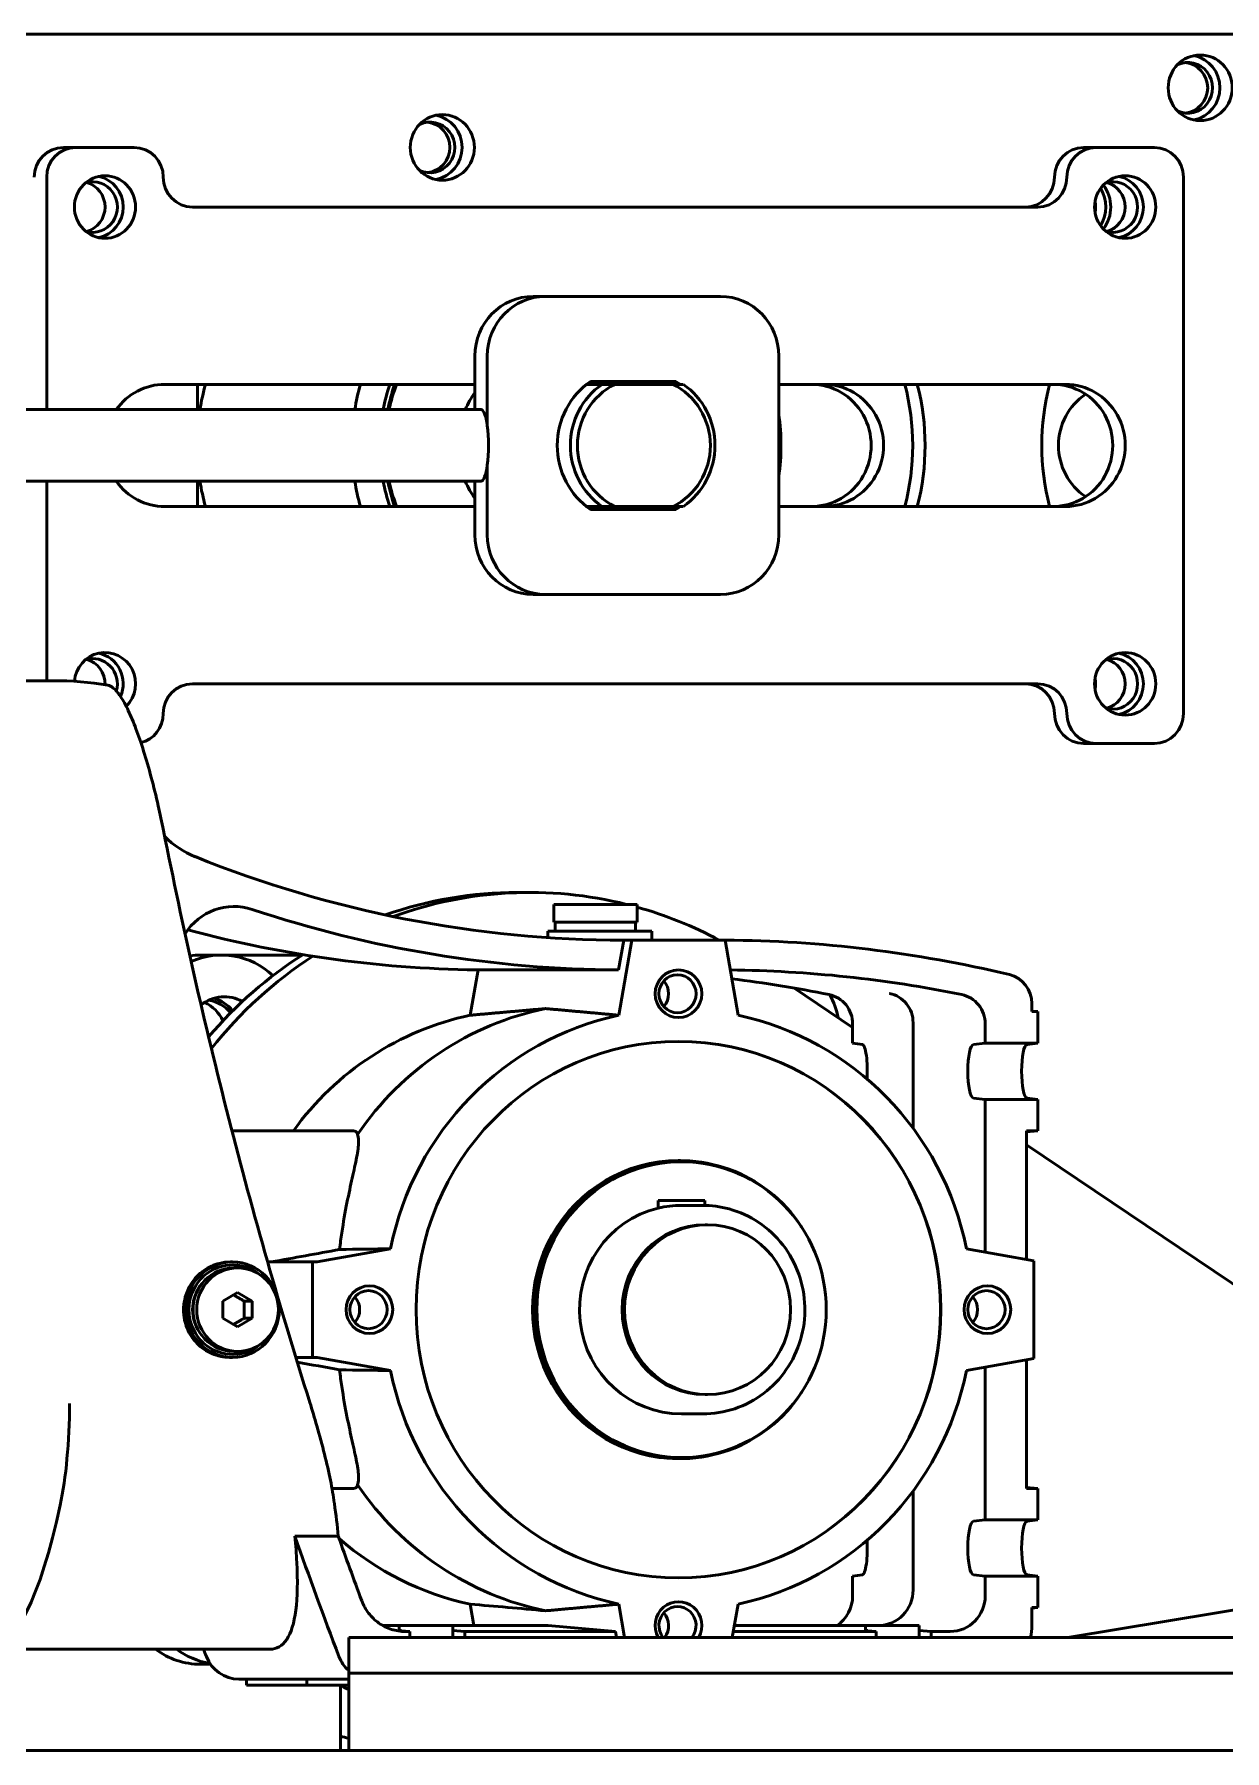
# Model space of a CAD drawing. Header units: millimetres. Extents: x 845401 to 948039, y 511594 to 550263.
# Drawn here: x 916399.2 to 916598.9, y 544391.8 to 544679.8 of the extents above; entities that cross this region are included whole.
import ezdxf

# ---------------------------------------------------------------- set-up
doc = ezdxf.new("R2010")
doc.units = ezdxf.units.MM
doc.layers.add('可见 (ISO)', color=7, linetype='Continuous', lineweight=50)

# ---------------------------------------------------------------- blocks, each defined once
blk = doc.blocks.new('A$C2A4E01FC')
at = {"layer": '可见 (ISO)', "color": 251}
for p, q in [((3653.91, 654.92), (4781.78, 654.92)), ((4049.45, 635.94), (4047.37, 635.94)), ((4059.23, 635.94), (4049.45, 635.94)), ((4220.63, 635.94), (4218.55, 635.94)), ((4230.41, 635.94), (4220.63, 635.94)), ((4044.56, 630.94), (4044.56, 591.94)), ((4235.3, 540.94), (4235.3, 630.94)), ((4210.85, 625.94), (4069.02, 625.94)), ((4126.19, 610.94), (4128.27, 610.94)), ((4157.62, 610.94), (4128.27, 610.94)), ((4116.41, 600.94), (4116.41, 591.94)), ((4118.49, 600.94), (4118.49, 589.25)), ((4167.4, 570.94), (4167.4, 600.94)), ((4116.41, 596.19), (4064.37, 596.19)), ((4069.84, 596.19), (4069.84, 591.94)), ((4135.12, 596.19), (4137.73, 596.19)), ((4150.1, 596.69), (4135.8, 596.69)), ((4139.88, 596.19), (4149.65, 596.19)), ((4215.49, 596.19), (4167.4, 596.19)), ((4015.94, 591.94), (4117.45, 591.94)), ((4118.49, 582.62), (4118.49, 570.94)), ((4015.94, 579.94), (4117.45, 579.94)), ((4044.56, 579.94), (4044.56, 546.47)), ((4069.84, 579.94), (4069.84, 575.69)), ((4116.41, 579.94), (4116.41, 570.94)), ((4064.37, 575.69), (4116.41, 575.69)), ((4135.12, 575.69), (4137.73, 575.69)), ((4135.8, 575.19), (4150.1, 575.19)), ((4149.65, 575.69), (4139.88, 575.69)), ((4167.4, 575.69), (4215.49, 575.69)), ((4128.27, 560.94), (4126.19, 560.94)), ((4128.27, 560.94), (4157.62, 560.94)), ((4035.63, 546.47), (4045.7, 546.47)), ((4069.02, 545.94), (4210.85, 545.94)), ((4220.63, 535.94), (4218.55, 535.94)), ((4220.63, 535.94), (4230.41, 535.94)), ((4125.62, 510.94), (4123.54, 510.94)), ((4129.63, 508.94), (4143.63, 508.94)), ((4129.63, 505.94), (4129.63, 508.94)), ((4143.63, 505.94), (4143.63, 508.94)), ((4128.63, 504.44), (4128.81, 504.44)), ((4128.63, 503.36), (4128.63, 504.44)), ((4128.81, 504.44), (4130.27, 504.44)), ((4129.63, 505.94), (4143.63, 505.94)), ((4129.88, 504.44), (4129.88, 505.94)), ((4130.27, 504.44), (4146.09, 504.44)), ((4143.38, 504.44), (4143.38, 505.94)), ((4146.09, 502.94), (4146.09, 504.44)), ((4141.39, 502.94), (4140.53, 497.94)), ((4140.57, 490.34), (4142.74, 502.94)), ((4142.74, 502.94), (4141.39, 502.94)), ((4158.39, 502.94), (4142.74, 502.94)), ((4158.39, 502.94), (4160.56, 490.34)), ((4073.19, 500.44), (4070.36, 500.44)), ((4073.89, 500.44), (4073.19, 500.44)), ((4087.47, 500.44), (4073.89, 500.44)), ((4115.62, 490.34), (4116.93, 497.95)), ((4140.53, 497.94), (4118.28, 497.94)), ((4179.79, 488.27), (4169.93, 494.92)), ((4209.86, 492.28), (4209.86, 490.94)), ((4209.86, 491.03), (4210.84, 490.94)), ((4209.86, 490.94), (4210.84, 490.94)), ((4210.84, 485.66), (4210.84, 490.94)), ((4179.79, 488.9), (4179.79, 485.66)), ((4189.93, 471.36), (4189.93, 489.09)), ((4202.03, 485.66), (4202.03, 488.9)), ((4179.79, 485.66), (4181.42, 485.44)), ((4200.08, 485.44), (4202.03, 485.66)), ((4202.03, 485.66), (4210.84, 485.66)), ((4210.84, 485.66), (4209.05, 485.44)), ((4202.03, 476.21), (4200.08, 476.44)), ((4202.03, 450.59), (4202.03, 476.21)), ((4210.84, 476.21), (4202.03, 476.21)), ((4209.05, 476.44), (4210.84, 476.21)), ((4210.84, 470.94), (4210.84, 476.21)), ((4075.65, 470.94), (4096.02, 470.94)), ((4208.95, 470.94), (4208.95, 449.35)), ((4208.95, 470.94), (4210.84, 470.94)), ((4208.95, 470.77), (4210.84, 470.94)), ((4262.41, 432.59), (4208.95, 468.62)), ((4150.54, 465.94), (4150.88, 465.94)), ((4155, 459.24), (4147.17, 459.24)), ((4147.17, 459.24), (4147.17, 457.98)), ((4151.08, 458.44), (4154.62, 458.44)), ((4155, 459.24), (4155, 458.43)), ((4155.04, 455.19), (4155.45, 455.19)), ((4171.23, 454.8), (4171.16, 454.9)), ((4102.24, 451.16), (4089.92, 448.94)), ((4198.89, 451.16), (4210.19, 449.12)), ((4075.38, 448.94), (4075.76, 448.94)), ((4075.96, 447.94), (4076.59, 447.94)), ((4081.63, 448.94), (4089.15, 448.94)), ((4089.15, 448.94), (4089.92, 448.94)), ((4089.15, 448.94), (4089.15, 432.94)), ((4210.19, 432.75), (4210.19, 449.12)), ((4074.14, 442.38), (4076.59, 443.83)), ((4076.59, 443.83), (4079.03, 442.38)), ((4074.14, 439.49), (4074.14, 442.38)), ((4079.03, 442.38), (4077.72, 442.38)), ((4079.03, 442.38), (4079.03, 439.49)), ((4076.59, 438.05), (4074.14, 439.49)), ((4079.03, 439.49), (4076.59, 438.05)), ((4079.03, 439.49), (4077.72, 439.49)), ((4075.3, 432.94), (4075.76, 432.94)), ((4075.96, 433.94), (4076.59, 433.94)), ((4089.15, 432.94), (4086.35, 432.94)), ((4089.92, 432.94), (4089.15, 432.94)), ((4089.92, 432.94), (4102.24, 430.72)), ((4210.19, 432.75), (4198.89, 430.72)), ((4208.95, 432.53), (4208.95, 410.94)), ((4202.03, 431.28), (4202.03, 405.66)), ((4155.04, 426.69), (4155.45, 426.69)), ((4171.23, 427.08), (4171.16, 426.98)), ((4151.08, 423.44), (4154.62, 423.44)), ((4150.54, 415.94), (4150.88, 415.94)), ((4092.43, 410.94), (4096.02, 410.94)), ((4189.93, 410.51), (4189.93, 393.94)), ((4210.84, 410.94), (4208.95, 411.11)), ((4210.84, 410.94), (4208.95, 410.94)), ((4210.84, 405.66), (4210.84, 410.94)), ((4200.08, 405.44), (4202.03, 405.66)), ((4202.03, 405.66), (4210.84, 405.66)), ((4209.05, 405.44), (4210.84, 405.66)), ((4093.49, 402.92), (4086.21, 402.92)), ((4215.91, 385.94), (4313.03, 402.07)), ((4181.42, 396.44), (4179.79, 396.21)), ((4179.79, 396.21), (4179.79, 392.94)), ((4202.03, 396.21), (4200.08, 396.44)), ((4202.03, 392.94), (4202.03, 396.21)), ((4210.84, 396.21), (4202.03, 396.21)), ((4209.05, 396.44), (4210.84, 396.21)), ((4210.84, 390.94), (4210.84, 396.21)), ((4116.24, 387.94), (4115.62, 391.53)), ((4141.53, 385.94), (4140.57, 391.53)), ((4160.56, 391.53), (4159.6, 385.94)), ((4209.86, 387.94), (4209.86, 390.94)), ((4210.84, 390.94), (4209.86, 390.94)), ((4210.84, 390.94), (4209.86, 390.85)), ((4095.24, 385.94), (4095.24, 379.94)), ((4095.24, 385.94), (4105.24, 385.94)), ((4103.72, 387.94), (4100.95, 387.94)), ((4103.72, 387.94), (4112.72, 387.94)), ((4103.72, 387.94), (4103.72, 387.12)), ((4105.47, 386.94), (4104.07, 387.08)), ((4105.47, 386.94), (4104.73, 386.94)), ((4105.24, 385.94), (4385.24, 385.94)), ((4105.47, 386.94), (4105.47, 385.94)), ((4128.71, 387.94), (4112.72, 387.94)), ((4112.72, 387.94), (4112.72, 385.94)), ((4112.72, 387.1), (4114.71, 386.94)), ((4140.01, 386.94), (4114.71, 386.94)), ((4114.71, 386.94), (4114.71, 385.94)), ((4128.71, 387.94), (4140.01, 386.94)), ((4140.01, 386.94), (4140.18, 385.94)), ((4159.77, 386.94), (4183.72, 386.94)), ((4159.94, 387.94), (4181.97, 387.94)), ((4181.97, 387.94), (4190.97, 387.94)), ((4181.97, 387.94), (4181.97, 387.12)), ((4183.72, 386.94), (4182.32, 387.08)), ((4183.72, 385.94), (4183.72, 386.94)), ((4190.97, 387.94), (4190.97, 385.94)), ((4190.97, 387.1), (4192.96, 386.94)), ((4192.96, 386.94), (4196.17, 386.94)), ((4192.96, 386.94), (4192.96, 385.94)), ((4082.01, 383.97), (4034.53, 383.97)), ((4072.05, 381.44), (4070.36, 381.44)), ((4076.82, 378.94), (4095.24, 378.94)), ((4078.06, 377.94), (4078.06, 378.94)), ((4088.2, 377.94), (4078.06, 377.94)), ((4088.2, 377.94), (4088.2, 378.94)), ((4095.24, 377.94), (4088.2, 377.94)), ((4093.84, 377.87), (4093.84, 366.95)), ((4095.24, 379.94), (4095.24, 378.94)), ((4105.24, 379.94), (4095.24, 379.94)), ((4095.24, 378.94), (4095.24, 366.95)), ((4105.24, 379.94), (4385.24, 379.94)), ((4802.85, 366.95), (3632.85, 366.95))]:
    blk.add_line(p, q, dxfattribs=at)
for centre, major_axis in [((4238.11, 645.94), (0, 5.5)), ((4110.95, 635.94), (0, 5.5)), ((4054.34, 625.94), (0, 5.25)), ((4225.52, 625.94), (0, 5.25)), ((4225.52, 545.94), (0, 5.25)), ((4150.57, 493.94), (0, 4)), ((4150.4, 493.94), (0, -3.19)), ((4150.57, 440.94), (0, 45)), ((4151.08, 440.94), (0, 24.82)), ((4155.45, 440.94), (0, -14.25)), ((4075.76, 440.94), (0, -8)), ((4076.59, 440.94), (0, 7)), ((4098.72, 440.94), (0, 4)), ((4098.56, 440.94), (0, -3.19)), ((4202.41, 440.94), (0, -4)), ((4202.24, 440.94), (0, 3.19))]:
    blk.add_ellipse(centre, major_axis=major_axis, ratio=0.978148, dxfattribs=at)
for centre, major_axis, ratio, start_param, end_param in [((4236.03, 645.94), (0, 5.5), 0.978148, 3.336049, 6.088729), ((4236.03, 645.94), (0, -4.25), 0.978148, 5.844782, 9.863181), ((4235.2, 645.94), (0, -4.25), 0.978148, 0.100194, 3.041398), ((4108.87, 635.94), (0, -4.25), 0.978148, 5.844782, 9.863181), ((4108.04, 635.94), (0, -4.25), 0.978148, 0.100194, 3.041398), ((4108.87, 635.94), (0, 5.5), 0.978148, 3.336049, 6.088729), ((4047.37, 630.94), (0, 5), 0.978148, 0, 1.570796), ((4049.45, 630.94), (0, 5), 0.978148, 0, 1.570796), ((4059.23, 630.94), (0, 5), 0.978148, 4.712389, 6.283185), ((4218.55, 630.94), (0, 5), 0.978148, 0, 1.570796), ((4220.63, 630.94), (0, 5), 0.978148, 0, 1.570796), ((4230.41, 630.94), (0, 5), 0.978148, 4.712389, 6.283185), ((4052.26, 625.94), (0, -5.25), 0.978148, 0.203844, 2.937749), ((4069.02, 630.94), (0, -5), 0.978148, 4.712389, 6.283185), ((4208.77, 630.94), (0, -5), 0.978148, 0, 1.570796), ((4210.85, 630.94), (0, -5), 0.978148, 0, 1.570796), ((4223.44, 625.94), (0, -5.25), 0.978148, 0.203844, 2.937749), ((4052.26, 625.94), (0, -4.25), 0.978148, 6.003821, 9.704143), ((4050.19, 625.94), (0, -4.25), 0.978148, 0.252749, 2.888844), ((4216.4, 625.94), (0, 6), 0.978148, 4.162021, 5.262757), ((4217.23, 625.94), (0, 6), 0.978148, 4.050851, 5.373927), ((4223.44, 625.94), (0, -4.25), 0.978148, 6.003821, 9.704143), ((4221.36, 625.94), (0, -4.25), 0.978148, 0.252749, 2.888844), ((4216.4, 625.94), (0, 4.25), 0.978148, 4.49721, 4.927568), ((4126.19, 600.94), (0, 10), 0.978148, 0, 1.570796), ((4128.27, 600.94), (0, 10), 0.978148, 0, 1.570796), ((4157.62, 600.94), (0, 10), 0.978148, 4.712389, 6.283185), ((4064.37, 585.94), (0, 10.25), 0.978148, 0, 0.945465), ((4105.78, 585.94), (0, 36.8), 0.978148, 1.28853, 1.407022), ((4131.77, 585.94), (0, 36.8), 0.978148, 1.28853, 1.407022), ((4131.77, 585.94), (0, 32), 0.978148, 1.244737, 1.38218), ((4131.56, 585.94), (0, -31), 0.978148, 4.375402, 4.517611), ((4128.24, 585.94), (0, -27.5), 0.978148, 4.330443, 4.492438), ((4142.95, 585.94), (0, -13), 0.978148, 3.738775, 5.686003), ((4144.56, 585.94), (0, 12.4), 0.978148, 0.597734, 2.543859), ((4144.77, 585.94), (0, -11.4), 0.978148, 3.594628, 5.83015), ((4140.87, 585.94), (0, 13), 0.978148, 5.620693, 5.686003), ((4144.77, 585.94), (0, 11.4), 0.978148, 3.594628, 5.83015), ((4142.95, 585.94), (0, 13), 0.978148, 5.620693, 5.686003), ((4144.56, 585.94), (0, -12.4), 0.978148, 0.597734, 2.543859), ((4172.87, 585.94), (0, -10.25), 0.978148, 0, 3.141593), ((4174.95, 585.94), (0, -10.25), 0.978148, 0, 3.141593), ((4150.74, 585.94), (0, -40), 0.978148, 1.311656, 1.829937), ((4152.82, 585.94), (0, -40), 0.978148, 1.311656, 1.829937), ((4250.64, 585.94), (0, 40), 0.978148, 1.311656, 1.829937), ((4213.41, 585.94), (0, -10.25), 0.978148, 0, 3.141593), ((4215.49, 585.94), (0, -10.25), 0.978148, 0, 3.141593), ((4128.24, 585.94), (0, -15), 0.978148, 4.078639, 4.300872), ((4224.35, 585.94), (0, -10.25), 0.978148, 3.718246, 5.706532), ((4117.45, 585.94), (0, 6), 0.207912, 5.298075, 6.283185), ((4131.77, 585.94), (0, -36.8), 0.978148, 1.427899, 1.713694), ((4117.45, 585.94), (0, 6), 0.207912, 4.126703, 5.298075), ((4117.45, 585.94), (0, -6), 0.207912, 0, 0.985111), ((4064.37, 585.94), (0, -10.25), 0.978148, 5.33772, 6.283185), ((4105.78, 585.94), (0, 36.8), 0.978148, 1.734571, 1.853062), ((4131.77, 585.94), (0, 36.8), 0.978148, 1.734571, 1.853062), ((4131.77, 585.94), (0, 32), 0.978148, 1.759413, 1.896856), ((4131.56, 585.94), (0, -31), 0.978148, 4.907167, 5.049376), ((4128.24, 585.94), (0, -27.5), 0.978148, 4.93234, 5.094335), ((4128.24, 585.94), (0, -15), 0.978148, 5.123906, 5.346139), ((4140.87, 585.94), (0, 13), 0.978148, 3.738775, 3.804085), ((4142.95, 585.94), (0, 13), 0.978148, 3.738775, 3.804085), ((4126.19, 570.94), (0, -10), 0.978148, 4.712389, 6.283185), ((4128.27, 570.94), (0, -10), 0.978148, 4.712389, 6.283185), ((4157.62, 570.94), (0, -10), 0.978148, 0, 1.570796), ((4054.34, 545.94), (0, 5.25), 0.978148, 3.907496, 7.774369), ((4052.26, 545.94), (0, 4.25), 0.978148, 4.423733, 6.56255), ((4050.19, 545.94), (0, 4.25), 0.978148, 4.67355, 6.030436), ((4052.26, 545.94), (0, 5.25), 0.978148, 4.292483, 6.079342), ((4223.44, 545.94), (0, -4.25), 0.978148, 6.003821, 9.704143), ((4221.36, 545.94), (0, -4.25), 0.978148, 0.252749, 2.888844), ((4223.44, 545.94), (0, -5.25), 0.978148, 0.203844, 2.937749), ((4069.02, 540.94), (0, 5), 0.978148, 0, 1.570796), ((4208.77, 540.94), (0, 5), 0.978148, 4.712389, 6.283185), ((4210.85, 540.94), (0, 5), 0.978148, 4.712389, 6.283185), ((4216.4, 545.94), (0, 4.25), 0.978148, 4.49721, 4.927568), ((4059.23, 540.94), (0, -5), 0.978148, 0.233287, 1.570796), ((4218.55, 540.94), (0, -5), 0.978148, 4.712389, 6.283185), ((4220.63, 540.94), (0, -5), 0.978148, 4.712389, 6.283185), ((4230.41, 540.94), (0, -5), 0.978148, 0, 1.570796), ((4075.23, 531.82), (0, -16), 0.978148, 5.516236, 5.906747), ((4141.39, 702.94), (0, -200), 0.978148, 5.906747, 6.283185), ((4123.54, 440.94), (0, 70), 0.978148, 0, 0.329705), ((4125.62, 440.94), (0, 70), 0.978148, 6.043567, 6.624809), ((4076.01, 498.59), (0, 10), 0.978148, 5.967081, 7.284609), ((4141.39, 702.94), (0, -205), 0.978148, 5.967081, 6.278886), ((4125.62, 440.94), (0, 70), 0.978148, 5.800419, 6.016879), ((4119.14, 702.94), (0, -205), 0.978148, 6.026501, 6.278886), ((4073.89, 487.44), (0, 13), 0.978148, 5.537601, 6.695464), ((4157.04, 282.94), (0, 220), 0.978148, 6.053258, 6.276902), ((4070.36, 487.44), (0, 13), 0.978148, 0, 0.140095), ((4123.54, 440.94), (0, -70), 0.978148, 3.694813, 3.999808), ((4125.62, 440.94), (0, -70), 0.978148, 3.701951, 4.036457), ((4145.78, 493.94), (0, 3.2), 0.978148, 3.971989, 5.452789), ((4157.04, 282.94), (0, 215), 0.978148, 6.086693, 6.272649), ((4134.79, 282.94), (0, 215), 0.978148, 6.086693, 6.16538), ((4204.97, 492.28), (0, 5), 0.978148, 4.712389, 6.053258), ((4074.38, 486.94), (0, 6.5), 0.978148, 5.78897, 6.94742), ((4068.77, 486.94), (0, 6), 0.978148, 5.134324, 5.885268), ((4070.85, 486.94), (0, 6), 0.978148, 5.39492, 6.125548), ((4070.85, 486.94), (0, 6.5), 0.978148, 5.402128, 6.001517), ((4164.86, 487.44), (0, 13), 0.978148, 4.90426, 5.221656), ((4125.62, 440.94), (0, 50.45), 0.978148, 0.203989, 0.934008), ((4138.09, 440.94), (0, 51.5), 0.978148, 0.195914, 0.963371), ((4150.57, 440.94), (0, 50.45), 0.978148, 0.203988, 1.366807), ((4150.57, 440.94), (0, 50.45), 0.978148, 4.916377, 6.079196), ((4150.54, 440.94), (0, -45), 0.978148, 0.000236, 3.141356), ((4181.4, 480.94), (0, -4.5), 0.189643, 1.279989, 3.115413), ((4200.11, 480.94), (0, 4.5), 0.226181, 0.02618, 3.115413), ((4209.07, 480.94), (0, 4.5), 0.207912, 0.02618, 3.115413), ((4150.88, 440.94), (0, 25), 0.978148, 5.304878, 10.403085), ((4150.54, 440.94), (0, 25), 0.978148, 0, 3.141593), ((4151.08, 440.94), (0, -17.5), 0.978148, 3.372203, 6.283185), ((4151.08, 440.94), (0, 17.5), 0.978148, 0, 0.23061), ((4155.04, 440.94), (0, -14.25), 0.978148, 3.141593, 6.283185), ((4075.76, 440.94), (0, -7.5), 0.978148, 2.466259, 6.958519), ((4031.82, 440.94), (166.54, 29.98), 0.006535, 5.018607, 5.091962), ((4075.96, 440.94), (0, -7), 0.978148, 3.141593, 6.283185), ((4075.65, 440.94), (0, 7.5), 0.978148, 5.6778, 6.2761), ((4075.65, 440.94), (0, 6.75), 0.978148, 0.886728, 2.254865), ((4093.94, 440.94), (0, 3.2), 0.978148, 3.971989, 5.452789), ((4197.62, 440.94), (0, 3.2), 0.978148, 3.971989, 5.452789), ((4075.65, 440.94), (0, -7.5), 0.978148, 0.007085, 0.605385), ((4031.82, 440.94), (166.54, -29.98), 0.006535, 1.191223, 1.236791), ((4150.57, 440.94), (0, -50.45), 0.978148, 4.916378, 6.079197), ((4150.57, 440.94), (0, -50.45), 0.978148, 0.203989, 1.366808), ((4043.21, 426.05), (0, -25), 0.207912, 0.773494, 1.536867), ((4138.09, 440.94), (0, -51.5), 0.978148, 5.319814, 6.087271), ((4034.49, 468.97), (0, -85), 0.207912, 0, 0.773494), ((4200.11, 400.94), (0, 4.5), 0.226181, 0.02618, 3.115413), ((4209.07, 400.94), (0, 4.5), 0.207912, 0.02618, 3.115413), ((4829.03, 675.94), (0, -807), 0.978148, 5.057508, 5.084192), ((4829.03, 675.94), (0, -800), 0.978148, 5.060655, 5.075084), ((4125.62, 440.94), (0, -50.45), 0.978148, 5.578062, 6.079196), ((4181.4, 400.94), (0, -4.5), 0.189643, 0.02618, 1.861604), ((4150.57, 387.94), (0, 4), 0.978148, 4.18879, 8.37758), ((4173.92, 392.94), (-0.05, 6), 0.978145, 3.719276, 4.704323), ((4184.06, 393.94), (-0.05, 6), 0.978145, 3.133875, 4.704323), ((4196.16, 392.94), (-0.05, 6), 0.978145, 3.133875, 4.704323), ((4150.4, 387.94), (0, 3.19), 0.978148, 4.036004, 8.530367), ((4145.78, 387.94), (0, 3.2), 0.978148, 4.037257, 5.452789), ((4108.22, 387.1), (4.5, -0.02), 0.018269, 3.141664, 3.536134), ((4186.47, 387.1), (4.5, -0.02), 0.018269, 3.141664, 3.536134), ((4201.06, 387.94), (0, 9), 0.978148, 4.488296, 4.712389), ((4070.36, 394.44), (0, -13), 0.978148, 5.647935, 6.283185), ((4073.89, 394.44), (0, -13), 0.978148, 5.647935, 6.129306), ((4806.78, 675.94), (0, 807), 0.978148, 1.940983, 1.942599), ((4076.82, 384.94), (0, -6), 0.978148, 5.084192, 6.283185), ((4099.06, 384.94), (0, -6), 0.978148, 5.084192, 5.572745), ((4123.54, 440.94), (0, -70), 0.978148, 5.832158, 5.857079), ((4110.13, 440.94), (0, -73.5), 0.978148, 6.054606, 6.074558)]:
    blk.add_ellipse(centre, major_axis=major_axis, ratio=ratio, start_param=start_param, end_param=end_param, dxfattribs=at)
for points, weights in [([(4137.73, 596.19), (4138.87, 596.19), (4139.88, 596.19)], [2.60151937177, 2.67026000186, 2.72168192936]), ([(4149.65, 596.19), (4150.49, 596.19), (4151.38, 596.19)], [2.72168192936, 2.67026000186, 2.60151937177]), ([(4139.88, 575.69), (4138.87, 575.69), (4137.73, 575.69)], [2.72168192936, 2.67026000186, 2.60151937177]), ([(4151.38, 575.69), (4150.49, 575.69), (4149.65, 575.69)], [2.60151937177, 2.67026000186, 2.72168192936]), ([(4115.62, 490.34), (4121.88, 490.89), (4128.28, 491.45)], [1.00003961953, 1.00015176642, 1.00014207188]), ([(4128.28, 491.45), (4134.5, 490.89), (4140.57, 490.34)], [1.00015244055, 1.00015767481, 1.00004106743]), ([(4075.91, 443.43), (4076.72, 442.93), (4077.72, 442.38)], [3.79619844902, 3.98939045448, 3.58125535026]), ([(4077.72, 442.38), (4077.63, 440.94), (4077.72, 439.49)], [3.41777821769, 3.94651034804, 3.41777821769]), ([(4077.72, 439.49), (4076.72, 438.94), (4075.91, 438.45)], [3.58125535026, 3.98939045447, 3.79619844902]), ([(4140.57, 391.53), (4134.5, 390.98), (4128.28, 390.42)], [1.00004089469, 1.00015750408, 1.00015227231])]:
    blk.add_rational_spline(points, weights, degree=2, dxfattribs=at)
for points in [[(4045.7, 546.47), (4048.71, 546.47), (4051.75, 546.21), (4054.84, 545.69)], [(4093.71, 451.04), (4096.57, 451.08), (4099.41, 451.12), (4102.24, 451.16)], [(4102.24, 430.72), (4099.41, 430.76), (4096.57, 430.8), (4093.71, 430.84)], [(4092.84, 408.41), (4093.09, 406.52), (4093.31, 404.68), (4093.49, 402.92)], [(4115.62, 391.53), (4119.79, 391.17), (4124.01, 390.8), (4128.28, 390.42)]]:
    blk.add_open_spline(points, degree=3, dxfattribs=at)
for points, knots in [([(4054.84, 545.69), (4055.12, 545.64), (4055.41, 545.5), (4056.12, 544.92), (4056.53, 544.44), (4057.38, 543.16), (4057.82, 542.36), (4058.69, 540.53), (4059.12, 539.49), (4059.97, 537.27), (4060.4, 536.01), (4061.26, 533.27), (4061.69, 531.79), (4062.51, 528.71), (4062.91, 527.1), (4063.59, 524.11), (4063.89, 522.72), (4064.16, 521.36)], [0.08981, 0.08981, 0.08981, 0.08981, 0.4723, 0.4723, 0.944599, 0.944599, 1.416899, 1.416899, 1.889199, 1.889199, 2.36654, 2.36654, 2.843881, 2.843881, 3.321222, 3.321222, 3.732159, 3.732159, 3.732159, 3.732159]), ([(4064.16, 521.36), (4067.37, 505.12), (4071.03, 488.99), (4079.22, 456.96), (4083.75, 441.09), (4088.7, 425.38)], [0, 0, 0, 0, 4.966379, 4.966379, 9.932587, 9.932587, 9.932587, 9.932587]), ([(4179.79, 488.9), (4179.79, 489.47), (4179.69, 490.04), (4179.31, 491.12), (4179.03, 491.63), (4178.32, 492.51), (4177.89, 492.89), (4176.93, 493.48), (4176.4, 493.69), (4175.85, 493.8)], [-0.688069, -0.688069, -0.688069, -0.688069, -0.51589, -0.51589, -0.3437837, -0.3437837, -0.1719371, -0.1719371, 0, 0, 0, 0]), ([(4189.93, 489.09), (4189.93, 489.67), (4189.84, 490.24), (4189.45, 491.32), (4189.17, 491.83), (4188.46, 492.72), (4188.03, 493.09), (4187.07, 493.68), (4186.54, 493.89), (4185.98, 494), (4185.98, 494), (4185.97, 494)], [0, 0, 0, 0, 0.1725366, 0.1725366, 0.3449976, 0.3449976, 0.516713, 0.516713, 0.6885029, 0.6885029, 0.6904799, 0.6904799, 0.6904799, 0.6904799]), ([(4198.1, 493.8), (4198.65, 493.69), (4199.18, 493.48), (4200.14, 492.89), (4200.57, 492.51), (4201.28, 491.62), (4201.56, 491.12), (4201.94, 490.04), (4202.03, 489.47), (4202.03, 488.9)], [-0.6880663, -0.6880663, -0.6880663, -0.6880663, -0.5158801, -0.5158801, -0.3437825, -0.3437825, -0.1719286, -0.1719286, 0, 0, 0, 0]), ([(4096.73, 470.33), (4096.73, 470.32), (4096.73, 470.31), (4096.91, 469.9), (4096.94, 469.3), (4096.8, 467.74), (4096.63, 466.78), (4096.18, 464.6), (4095.9, 463.37), (4095.33, 460.76), (4095.02, 459.29), (4094.42, 456.07), (4094.13, 454.32), (4093.82, 452.01), (4093.76, 451.52), (4093.71, 451.04)], [0.56375, 0.56375, 0.56375, 0.56375, 0.577097, 0.577097, 1.154194, 1.154194, 1.731291, 1.731291, 2.308388, 2.308388, 2.884232, 2.884232, 3.460076, 3.460076, 3.609843, 3.609843, 3.609843, 3.609843]), ([(4096.02, 470.94), (4096.37, 470.94), (4096.6, 470.76), (4096.71, 470.38), (4096.72, 470.36), (4096.73, 470.33)], [-9.3605267, -9.3605267, -9.3605267, -9.3605267, -8.8021271, -8.8021271, -8.7661381, -8.7661381, -8.7661381, -8.7661381]), ([(4154.62, 423.44), (4156.45, 423.44), (4158.27, 423.74), (4161.74, 424.91), (4163.38, 425.78), (4166.32, 428), (4167.61, 429.35), (4169.71, 432.4), (4170.52, 434.1), (4171.58, 437.68), (4171.82, 439.56), (4171.72, 443.29), (4171.38, 445.15), (4170.12, 448.67), (4169.22, 450.33), (4166.94, 453.26), (4165.57, 454.54), (4162.51, 456.59), (4160.82, 457.36), (4157.61, 458.24), (4156.11, 458.44), (4154.62, 458.44)], [3.141593, 3.141593, 3.141593, 3.141593, 3.460043, 3.460043, 3.778819, 3.778819, 4.098417, 4.098417, 4.41896, 4.41896, 4.740205, 4.740205, 5.061677, 5.061677, 5.38283, 5.38283, 5.703215, 5.703215, 6.022644, 6.022644, 6.283185, 6.283185, 6.283185, 6.283185]), ([(4075.3, 432.94), (4074.26, 432.94), (4073.23, 433.15), (4071.33, 433.97), (4070.47, 434.56), (4069.08, 436.01), (4068.54, 436.83), (4067.9, 438.35), (4067.72, 439), (4067.53, 440.22), (4067.5, 440.78), (4067.57, 441.93), (4067.66, 442.52), (4068.03, 443.86), (4068.36, 444.59), (4069.34, 446.15), (4070.08, 446.92), (4071.73, 448.08), (4072.61, 448.48), (4074.14, 448.86), (4074.76, 448.94), (4075.38, 448.94)], [5.039116, 5.039116, 5.039116, 5.039116, 5.35809, 5.35809, 5.673946, 5.673946, 5.969172, 5.969172, 6.171142, 6.171142, 6.339184, 6.339184, 6.517301, 6.517301, 6.755966, 6.755966, 7.07481, 7.07481, 7.368232, 7.368232, 7.559162, 7.559162, 7.559162, 7.559162]), ([(4096.73, 411.54), (4096.73, 411.55), (4096.73, 411.56), (4096.91, 411.98), (4096.94, 412.58), (4096.8, 414.14), (4096.63, 415.09), (4096.18, 417.28), (4095.9, 418.51), (4095.33, 421.12), (4095.02, 422.59), (4094.42, 425.81), (4094.13, 427.56), (4093.82, 429.87), (4093.76, 430.35), (4093.71, 430.84)], [-8.659779, -8.659779, -8.659779, -8.659779, -8.646432, -8.646432, -8.069335, -8.069335, -7.492238, -7.492238, -6.915141, -6.915141, -6.339297, -6.339297, -5.763453, -5.763453, -5.613687, -5.613687, -5.613687, -5.613687]), ([(4088.7, 425.38), (4089.11, 424.09), (4089.51, 422.76), (4090.35, 419.84), (4090.78, 418.24), (4091.55, 415.16), (4091.89, 413.68), (4092.44, 410.94), (4092.66, 409.67), (4092.82, 408.5), (4092.83, 408.46), (4092.84, 408.41)], [3.946164, 3.946164, 3.946164, 3.946164, 4.349687, 4.349687, 4.841661, 4.841661, 5.333635, 5.333635, 5.825609, 5.825609, 5.845358, 5.845358, 5.845358, 5.845358]), ([(4096.73, 411.54), (4096.72, 411.52), (4096.71, 411.5), (4096.6, 411.11), (4096.37, 410.94), (4096.02, 410.94)], [-0.6249257, -0.6249257, -0.6249257, -0.6249257, -0.5889366, -0.5889366, -0.0305371, -0.0305371, -0.0305371, -0.0305371]), ([(4082.01, 383.97), (4083.13, 383.97), (4084.09, 384.5), (4085.57, 386.69), (4086.08, 388.35), (4086.64, 392.72), (4086.69, 395.43), (4086.46, 399.93), (4086.35, 401.39), (4086.21, 402.92)], [0, 0, 0, 0, 1.622979, 1.622979, 3.245959, 3.245959, 4.868938, 4.868938, 5.593447, 5.593447, 5.593447, 5.593447]), ([(4097.42, 392.1), (4097.69, 391.35), (4098.09, 390.64), (4099.06, 389.37), (4099.64, 388.82), (4100.93, 387.9), (4101.65, 387.54), (4103.16, 387.06), (4103.94, 386.94), (4104.73, 386.94)], [0, 0, 0, 0, 0.2414623, 0.2414623, 0.4829237, 0.4829237, 0.7248203, 0.7248203, 0.9667255, 0.9667255, 0.9667255, 0.9667255])]:
    blk.add_open_spline(points, degree=3, knots=knots, dxfattribs=at)

msp = doc.modelspace()

# ---------------------------------------------------------------- block references
msp.add_blockref('A$C2A4E01FC', (912356.69, 544024.87))

doc.saveas('drawing.dxf')
